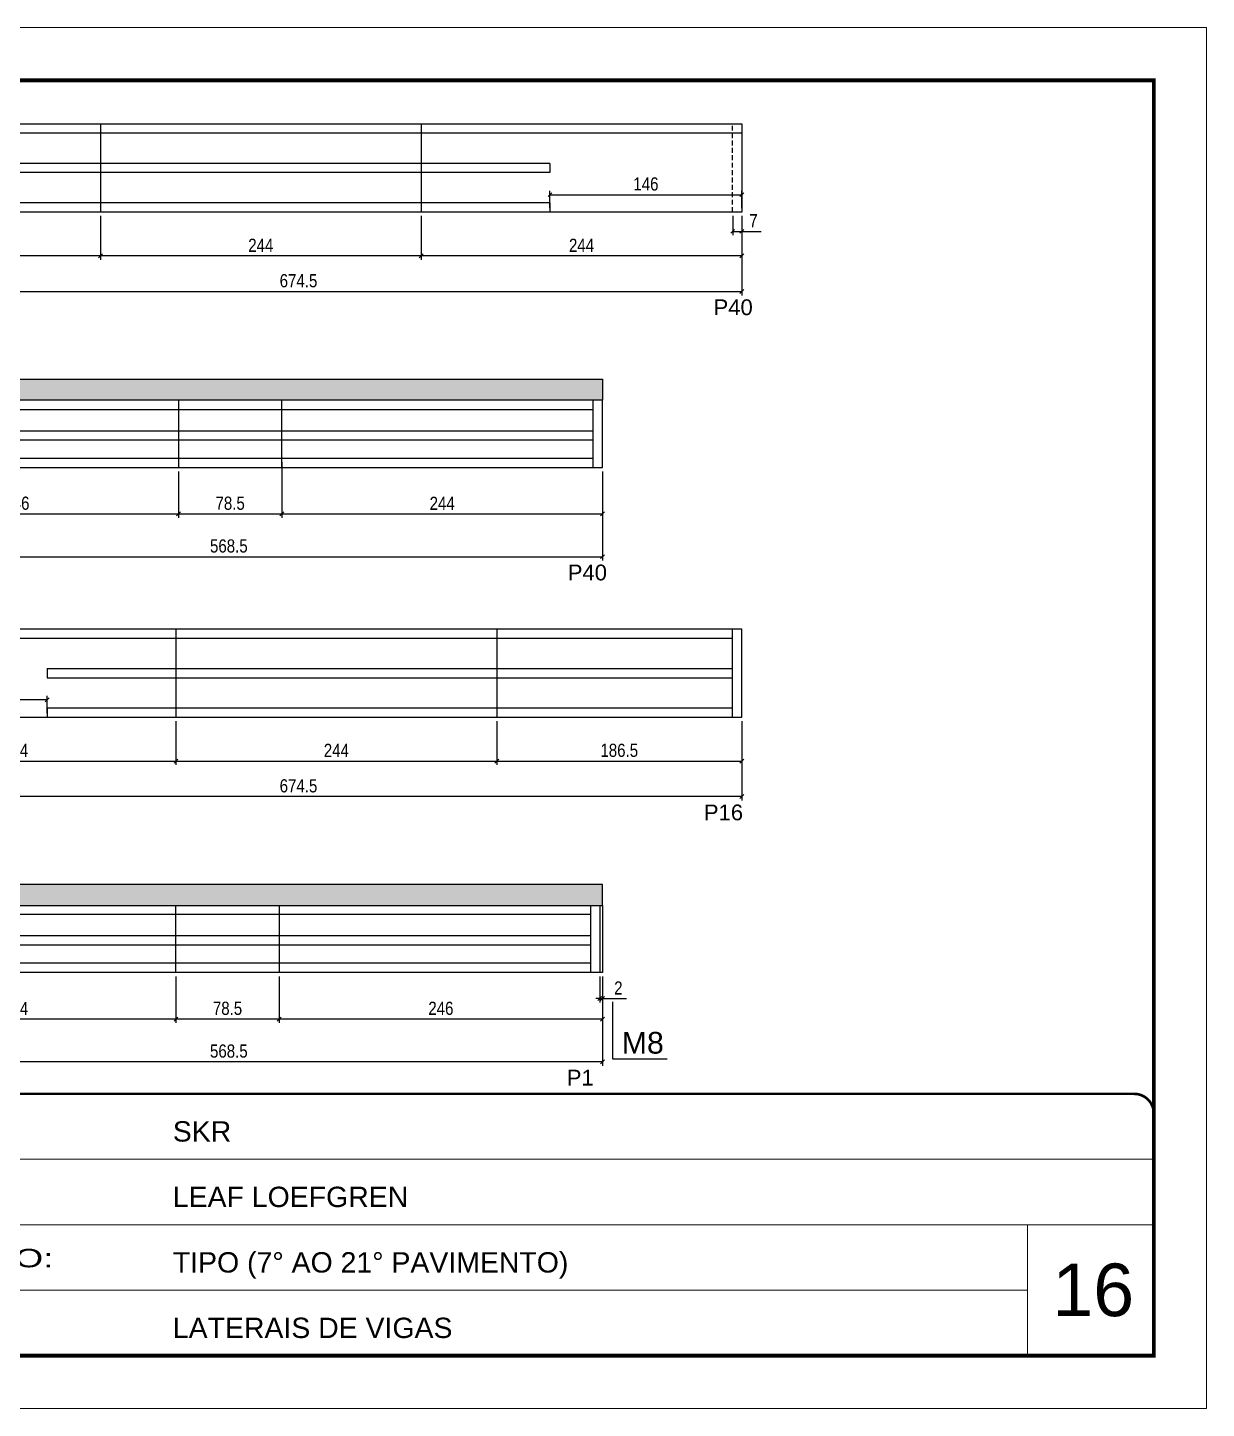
# Model space of a CAD drawing. Extents: x 3309 to 9563, y -2522 to 14608.
# Drawn here: x 8666 to 9563, y 10112 to 11162 of the extents above; entities that cross this region are included whole.
import ezdxf

# ---------------------------------------------------------------- set-up
doc = ezdxf.new("R2010")
doc.units = 0
for name, pattern in [('CONTINUO', [0]), ('DASHED', [0.75, 0.5, -0.25]), ('HIDDEN', [0.375, 0.25, -0.125])]:
    doc.linetypes.add(name, pattern=pattern)
for name, color, linetype in [('5', 5, 'Continuous'), ('COTA', 241, 'Continuous'), ('NOMENCLATURA', 7, 'Continuous'), ('Painéis', 200, 'Continuous'), ('SARR_2.2x7', 40, 'Continuous')]:
    doc.layers.add(name, color=color, linetype=linetype)
for name, color, linetype, lineweight in [('CARIMBO', 255, 'Continuous', 9), ('Folhas', 255, 'Continuous', 9), ('SARRAFO DE PRESSAO', 251, 'DASHED', 9)]:
    doc.layers.add(name, color=color, linetype=linetype, lineweight=lineweight)
doc.styles.add('ARIAL', font='arial.ttf')
doc.styles.add('COTA TECNICA', font='techl___.ttf', dxfattribs={"height": 10})
doc.styles.get("Standard").update_dxf_attribs({"font": 'arial.ttf'})
doc.styles.add('Tecnologia', font='')
doc.styles.get('Tecnologia').set_extended_font_data('Forgotten Futurist')
doc.dimstyles.new('PAINEL', dxfattribs={"dimtxt": 10, "dimasz": 3, "dimexe": 3, "dimexo": 3, "dimgap": 3, "dimtad": 1, "dimdec": 1, "dimzin": 12, "dimdsep": 46, "dimtxsty": 'COTA TECNICA', "dimblk1": 'OBLIQUE', "dimblk2": 'OBLIQUE', "dimsah": 1, "dimcen": 0.9, "dimclrd": 4, "dimclre": 4, "dimclrt": 240, "dimadec": 1, "dimazin": 3, "dimtfac": 1, "dimtdec": 1, "dimtmove": 0, "dimatfit": 3, "dimfxl": 1, "dimtolj": 1, "dimtzin": 12, "dimarcsym": 0})

# ---------------------------------------------------------------- blocks, each defined once
blk = doc.blocks.new('9999999999')
at = {"color": 30, "linetype": 'CONTINUO'}
for p, q in [((98564.6, 34379.6), (99584, 34379.6)), ((98564.6, 34329.8), (99488, 34329.8)), ((99584, 34329.8), (99488, 34329.8)), ((99488, 34329.8), (99488, 34230.2)), ((98564.6, 34280), (99488, 34280))]:
    blk.add_line(p, q, dxfattribs=at)
at = {"color": 30, "linetype": 'CONTINUO', "const_width": 2}
blk.add_lwpolyline([(99584, 34230.2), (99584, 34414.4, 0.414214), (99569, 34429.4), (98229, 34429.4, 0.414214), (98214, 34414.4), (98214, 34245.2, 0.414214), (98229, 34230.2), (99584, 34230.2)], format="xyb", dxfattribs=at)
at = {"layer": 'Folhas'}
blk.add_lwpolyline([(98139, 34190.2), (99624, 34190.2), (99624, 35240.2), (98139, 35240.2)], close=True, dxfattribs=at)
at = {"layer": 'Folhas', "color": 30, "const_width": 3}
blk.add_lwpolyline([(98214, 34230.2), (99584, 34230.2), (99584, 35200.2), (98214, 35200.2)], close=True, dxfattribs=at)
at = {"color": 7, "linetype": 'Continuous', "ltscale": 5, "style": 'ARIAL'}
for s, height, p in [('SKR', 15.48, (98837.7, 34393.1)), ('LEAF LOEFGREN', 15.483, (98837.7, 34343.3)), ('TIPO (7° AO 21° PAVIMENTO)', 15.483, (98837.7, 34293.5)), ('LATERAIS DE VIGAS', 15.483, (98837.7, 34243.7))]:
    blk.add_text(s, height=height, dxfattribs=at).set_placement(p)
at = {"layer": 'Folhas', "color": 7, "style": 'Tecnologia', "width": 1.5}
blk.add_text('PAVIMENTO:', height=14, dxfattribs=at).set_placement((98573.7, 34297.5))
blk = doc.blocks.new('_Oblique')
at = {"color": 0, "linetype": 'ByBlock', "lineweight": -2}
blk.add_line((-0.5, -0.5), (0.5, 0.5), dxfattribs=at)
blk = doc.blocks.new('*D1664')
at = {"layer": 'COTA', "color": 4, "lineweight": -2, "transparency": 16777216}
for p, q in [((8965.5, 11018.9), (8965.5, 10985.5)), ((9209.5, 11018.9), (9209.5, 10985.5)), ((9209.5, 10988.5), (8965.5, 10988.5))]:
    blk.add_line(p, q, dxfattribs=at)
at = {"layer": 'Defpoints', "color": 0, "transparency": 16777216}
for p in [(8965.5, 11021.9), (9209.5, 11021.9), (8965.5, 10988.5)]:
    blk.add_point(p, dxfattribs=at)
at = {"layer": 'COTA', "color": 4, "lineweight": -2, "transparency": 16777216, "xscale": 3, "yscale": 3, "zscale": 3, "rotation": 180}
blk.add_blockref('_Oblique', (8965.5, 10988.5), dxfattribs=at)
at = {"layer": 'COTA', "color": 4, "lineweight": -2, "transparency": 16777216, "xscale": 3, "yscale": 3, "zscale": 3}
blk.add_blockref('_Oblique', (9209.5, 10988.5), dxfattribs=at)
at = {"layer": 'COTA', "color": 240, "transparency": 16777216, "insert": (9087.5, 10996.6), "char_height": 10, "attachment_point": 5, "style": 'COTA TECNICA'}
blk.add_mtext('\\A1;244', dxfattribs=at)
blk = doc.blocks.new('*D1665')
at = {"layer": 'COTA', "color": 4, "lineweight": -2, "transparency": 16777216}
for p, q in [((8721.5, 11018.9), (8721.5, 10985.5)), ((8965.5, 11018.9), (8965.5, 10985.5)), ((8965.5, 10988.5), (8721.5, 10988.5))]:
    blk.add_line(p, q, dxfattribs=at)
at = {"layer": 'Defpoints', "color": 0, "transparency": 16777216}
for p in [(8721.5, 11021.9), (8965.5, 11021.9), (8721.5, 10988.5)]:
    blk.add_point(p, dxfattribs=at)
at = {"layer": 'COTA', "color": 4, "lineweight": -2, "transparency": 16777216, "xscale": 3, "yscale": 3, "zscale": 3, "rotation": 180}
blk.add_blockref('_Oblique', (8721.5, 10988.5), dxfattribs=at)
at = {"layer": 'COTA', "color": 4, "lineweight": -2, "transparency": 16777216, "xscale": 3, "yscale": 3, "zscale": 3}
blk.add_blockref('_Oblique', (8965.5, 10988.5), dxfattribs=at)
at = {"layer": 'COTA', "color": 240, "transparency": 16777216, "insert": (8843.5, 10996.6), "char_height": 10, "attachment_point": 5, "style": 'COTA TECNICA'}
blk.add_mtext('\\A1;244', dxfattribs=at)
blk = doc.blocks.new('*D1666')
at = {"layer": 'COTA', "color": 4, "lineweight": -2, "transparency": 16777216}
for p, q in [((8535, 11018.9), (8535, 10985.5)), ((8721.5, 11018.9), (8721.5, 10985.5)), ((8721.5, 10988.5), (8535, 10988.5))]:
    blk.add_line(p, q, dxfattribs=at)
at = {"layer": 'Defpoints', "color": 0, "transparency": 16777216}
for p in [(8535, 11021.9), (8721.5, 11021.9), (8535, 10988.5)]:
    blk.add_point(p, dxfattribs=at)
at = {"layer": 'COTA', "color": 4, "lineweight": -2, "transparency": 16777216, "xscale": 3, "yscale": 3, "zscale": 3, "rotation": 180}
blk.add_blockref('_Oblique', (8535, 10988.5), dxfattribs=at)
at = {"layer": 'COTA', "color": 4, "lineweight": -2, "transparency": 16777216, "xscale": 3, "yscale": 3, "zscale": 3}
blk.add_blockref('_Oblique', (8721.5, 10988.5), dxfattribs=at)
at = {"layer": 'COTA', "color": 240, "transparency": 16777216, "insert": (8628.2, 10996.7), "char_height": 10, "attachment_point": 5, "style": 'COTA TECNICA'}
blk.add_mtext('\\A1;186.5', dxfattribs=at)
blk = doc.blocks.new('*D1668')
at = {"layer": 'COTA', "color": 4, "lineweight": -2, "transparency": 16777216}
for p, q in [((8535, 11018.9), (8535, 10958.5)), ((9209.5, 11018.9), (9209.5, 10958.5)), ((8535, 10961.5), (9209.5, 10961.5))]:
    blk.add_line(p, q, dxfattribs=at)
at = {"layer": 'Defpoints', "color": 0, "transparency": 16777216}
for p in [(8535, 11021.9), (9209.5, 11021.9), (9209.5, 10961.5)]:
    blk.add_point(p, dxfattribs=at)
at = {"layer": 'COTA', "color": 4, "lineweight": -2, "transparency": 16777216, "xscale": 3, "yscale": 3, "zscale": 3, "rotation": 180}
blk.add_blockref('_Oblique', (8535, 10961.5), dxfattribs=at)
at = {"layer": 'COTA', "color": 4, "lineweight": -2, "transparency": 16777216, "xscale": 3, "yscale": 3, "zscale": 3}
blk.add_blockref('_Oblique', (9209.5, 10961.5), dxfattribs=at)
at = {"layer": 'COTA', "color": 240, "transparency": 16777216, "insert": (8872.2, 10969.6), "char_height": 10, "attachment_point": 5, "style": 'COTA TECNICA'}
blk.add_mtext('\\A1;674.5', dxfattribs=at)
blk = doc.blocks.new('*D1670')
at = {"layer": 'COTA', "color": 4, "lineweight": -2, "transparency": 16777216}
for p, q in [((9063.5, 11024.9), (9063.5, 11038.1)), ((9209.5, 11024.9), (9209.5, 11038.1)), ((9063.5, 11035.1), (9209.5, 11035.1))]:
    blk.add_line(p, q, dxfattribs=at)
at = {"layer": 'Defpoints', "color": 0, "transparency": 16777216}
for p in [(9209.5, 11035.1), (9063.5, 11021.9), (9209.5, 11021.9)]:
    blk.add_point(p, dxfattribs=at)
at = {"layer": 'COTA', "color": 4, "lineweight": -2, "transparency": 16777216, "xscale": 3, "yscale": 3, "zscale": 3, "rotation": 180}
blk.add_blockref('_Oblique', (9063.5, 11035.1), dxfattribs=at)
at = {"layer": 'COTA', "color": 4, "lineweight": -2, "transparency": 16777216, "xscale": 3, "yscale": 3, "zscale": 3}
blk.add_blockref('_Oblique', (9209.5, 11035.1), dxfattribs=at)
at = {"layer": 'COTA', "color": 240, "transparency": 16777216, "insert": (9136.5, 11043.2), "char_height": 10, "attachment_point": 5, "style": 'COTA TECNICA'}
blk.add_mtext('\\A1;146', dxfattribs=at)
blk = doc.blocks.new('*D1671')
at = {"layer": 'COTA', "color": 4, "lineweight": -2, "transparency": 16777216}
for p, q in [((9202.5, 11018.9), (9202.5, 11004.2)), ((9209.5, 11018.9), (9209.5, 11004.2)), ((9202.5, 11007.2), (9209.5, 11007.2)), ((9209.5, 11007.2), (9224.2, 11007.2))]:
    blk.add_line(p, q, dxfattribs=at)
at = {"layer": 'Defpoints', "color": 0, "transparency": 16777216}
for p in [(9202.5, 11021.9), (9209.5, 11021.9), (9209.5, 11007.2)]:
    blk.add_point(p, dxfattribs=at)
at = {"layer": 'COTA', "color": 4, "lineweight": -2, "transparency": 16777216, "xscale": 3, "yscale": 3, "zscale": 3, "rotation": 180}
blk.add_blockref('_Oblique', (9202.5, 11007.2), dxfattribs=at)
at = {"layer": 'COTA', "color": 4, "lineweight": -2, "transparency": 16777216, "xscale": 3, "yscale": 3, "zscale": 3}
blk.add_blockref('_Oblique', (9209.5, 11007.2), dxfattribs=at)
at = {"layer": 'COTA', "color": 240, "transparency": 16777216, "insert": (9218.3, 11015.3), "char_height": 10, "attachment_point": 5, "style": 'COTA TECNICA'}
blk.add_mtext('\\A1;7', dxfattribs=at)
blk = doc.blocks.new('*D1672')
at = {"layer": 'COTA', "color": 4, "lineweight": -2, "transparency": 16777216}
for p, q in [((8535, 10824.7), (8535, 10756.8)), ((9103.5, 10824.7), (9103.5, 10756.8)), ((8535, 10759.8), (9103.5, 10759.8))]:
    blk.add_line(p, q, dxfattribs=at)
at = {"layer": 'Defpoints', "color": 0, "transparency": 16777216}
for p in [(8535, 10827.7), (9103.5, 10827.7), (9103.5, 10759.8)]:
    blk.add_point(p, dxfattribs=at)
at = {"layer": 'COTA', "color": 4, "lineweight": -2, "transparency": 16777216, "xscale": 3, "yscale": 3, "zscale": 3, "rotation": 180}
blk.add_blockref('_Oblique', (8535, 10759.8), dxfattribs=at)
at = {"layer": 'COTA', "color": 4, "lineweight": -2, "transparency": 16777216, "xscale": 3, "yscale": 3, "zscale": 3}
blk.add_blockref('_Oblique', (9103.5, 10759.8), dxfattribs=at)
at = {"layer": 'COTA', "color": 240, "transparency": 16777216, "insert": (8819.2, 10767.9), "char_height": 10, "attachment_point": 5, "style": 'COTA TECNICA'}
blk.add_mtext('\\A1;568.5', dxfattribs=at)
blk = doc.blocks.new('*D1673')
at = {"layer": 'COTA', "color": 4, "lineweight": -2, "transparency": 16777216}
for p, q in [((8535, 10824.7), (8535, 10789.3)), ((8781, 10824.7), (8781, 10789.3)), ((8535, 10792.3), (8781, 10792.3))]:
    blk.add_line(p, q, dxfattribs=at)
at = {"layer": 'Defpoints', "color": 0, "transparency": 16777216}
for p in [(8535, 10827.7), (8781, 10827.7), (8781, 10792.3)]:
    blk.add_point(p, dxfattribs=at)
at = {"layer": 'COTA', "color": 4, "lineweight": -2, "transparency": 16777216, "xscale": 3, "yscale": 3, "zscale": 3, "rotation": 180}
blk.add_blockref('_Oblique', (8535, 10792.3), dxfattribs=at)
at = {"layer": 'COTA', "color": 4, "lineweight": -2, "transparency": 16777216, "xscale": 3, "yscale": 3, "zscale": 3}
blk.add_blockref('_Oblique', (8781, 10792.3), dxfattribs=at)
at = {"layer": 'COTA', "color": 240, "transparency": 16777216, "insert": (8658, 10800.4), "char_height": 10, "attachment_point": 5, "style": 'COTA TECNICA'}
blk.add_mtext('\\A1;246', dxfattribs=at)
blk = doc.blocks.new('*D1674')
at = {"layer": 'COTA', "color": 4, "lineweight": -2, "transparency": 16777216}
for p, q in [((8859.5, 10831.7), (8859.5, 10789.3)), ((9103.5, 10824.7), (9103.5, 10789.3)), ((8859.5, 10792.3), (9103.5, 10792.3))]:
    blk.add_line(p, q, dxfattribs=at)
at = {"layer": 'Defpoints', "color": 0, "transparency": 16777216}
for p in [(8859.5, 10834.7), (9103.5, 10827.7), (9103.5, 10792.3)]:
    blk.add_point(p, dxfattribs=at)
at = {"layer": 'COTA', "color": 4, "lineweight": -2, "transparency": 16777216, "xscale": 3, "yscale": 3, "zscale": 3, "rotation": 180}
blk.add_blockref('_Oblique', (8859.5, 10792.3), dxfattribs=at)
at = {"layer": 'COTA', "color": 4, "lineweight": -2, "transparency": 16777216, "xscale": 3, "yscale": 3, "zscale": 3}
blk.add_blockref('_Oblique', (9103.5, 10792.3), dxfattribs=at)
at = {"layer": 'COTA', "color": 240, "transparency": 16777216, "insert": (8981.5, 10800.4), "char_height": 10, "attachment_point": 5, "style": 'COTA TECNICA'}
blk.add_mtext('\\A1;244', dxfattribs=at)
blk = doc.blocks.new('*D1679')
at = {"layer": 'COTA', "color": 4, "lineweight": -2, "transparency": 16777216}
for p, q in [((8781, 10824.7), (8781, 10789.3)), ((8859.5, 10824.7), (8859.5, 10789.3)), ((8781, 10792.3), (8859.5, 10792.3))]:
    blk.add_line(p, q, dxfattribs=at)
at = {"layer": 'Defpoints', "color": 0, "transparency": 16777216}
for p in [(8781, 10827.7), (8859.5, 10827.7), (8859.5, 10792.3)]:
    blk.add_point(p, dxfattribs=at)
at = {"layer": 'COTA', "color": 4, "lineweight": -2, "transparency": 16777216, "xscale": 3, "yscale": 3, "zscale": 3, "rotation": 180}
blk.add_blockref('_Oblique', (8781, 10792.3), dxfattribs=at)
at = {"layer": 'COTA', "color": 4, "lineweight": -2, "transparency": 16777216, "xscale": 3, "yscale": 3, "zscale": 3}
blk.add_blockref('_Oblique', (8859.5, 10792.3), dxfattribs=at)
at = {"layer": 'COTA', "color": 240, "transparency": 16777216, "insert": (8820.2, 10800.4), "char_height": 10, "attachment_point": 5, "style": 'COTA TECNICA'}
blk.add_mtext('\\A1;78.5', dxfattribs=at)
blk = doc.blocks.new('*D1681')
at = {"layer": 'COTA', "color": 4, "lineweight": -2, "transparency": 16777216}
for p, q in [((8535, 10634.8), (8535, 10601.4)), ((8779, 10634.8), (8779, 10601.4)), ((8535, 10604.4), (8779, 10604.4))]:
    blk.add_line(p, q, dxfattribs=at)
at = {"layer": 'Defpoints', "color": 0, "transparency": 16777216}
for p in [(8535, 10637.8), (8779, 10637.8), (8779, 10604.4)]:
    blk.add_point(p, dxfattribs=at)
at = {"layer": 'COTA', "color": 4, "lineweight": -2, "transparency": 16777216, "xscale": 3, "yscale": 3, "zscale": 3, "rotation": 180}
blk.add_blockref('_Oblique', (8535, 10604.4), dxfattribs=at)
at = {"layer": 'COTA', "color": 4, "lineweight": -2, "transparency": 16777216, "xscale": 3, "yscale": 3, "zscale": 3}
blk.add_blockref('_Oblique', (8779, 10604.4), dxfattribs=at)
at = {"layer": 'COTA', "color": 240, "transparency": 16777216, "insert": (8657, 10612.5), "char_height": 10, "attachment_point": 5, "style": 'COTA TECNICA'}
blk.add_mtext('\\A1;244', dxfattribs=at)
blk = doc.blocks.new('*D1682')
at = {"layer": 'COTA', "color": 4, "lineweight": -2, "transparency": 16777216}
for p, q in [((8779, 10634.8), (8779, 10601.4)), ((9023, 10634.8), (9023, 10601.4)), ((8779, 10604.4), (9023, 10604.4))]:
    blk.add_line(p, q, dxfattribs=at)
at = {"layer": 'Defpoints', "color": 0, "transparency": 16777216}
for p in [(8779, 10637.8), (9023, 10637.8), (9023, 10604.4)]:
    blk.add_point(p, dxfattribs=at)
at = {"layer": 'COTA', "color": 4, "lineweight": -2, "transparency": 16777216, "xscale": 3, "yscale": 3, "zscale": 3, "rotation": 180}
blk.add_blockref('_Oblique', (8779, 10604.4), dxfattribs=at)
at = {"layer": 'COTA', "color": 4, "lineweight": -2, "transparency": 16777216, "xscale": 3, "yscale": 3, "zscale": 3}
blk.add_blockref('_Oblique', (9023, 10604.4), dxfattribs=at)
at = {"layer": 'COTA', "color": 240, "transparency": 16777216, "insert": (8901, 10612.5), "char_height": 10, "attachment_point": 5, "style": 'COTA TECNICA'}
blk.add_mtext('\\A1;244', dxfattribs=at)
blk = doc.blocks.new('*D1683')
at = {"layer": 'COTA', "color": 4, "lineweight": -2, "transparency": 16777216}
for p, q in [((9023, 10634.8), (9023, 10601.4)), ((9209.5, 10634.8), (9209.5, 10601.4)), ((9023, 10604.4), (9209.5, 10604.4))]:
    blk.add_line(p, q, dxfattribs=at)
at = {"layer": 'Defpoints', "color": 0, "transparency": 16777216}
for p in [(9023, 10637.8), (9209.5, 10637.8), (9209.5, 10604.4)]:
    blk.add_point(p, dxfattribs=at)
at = {"layer": 'COTA', "color": 4, "lineweight": -2, "transparency": 16777216, "xscale": 3, "yscale": 3, "zscale": 3, "rotation": 180}
blk.add_blockref('_Oblique', (9023, 10604.4), dxfattribs=at)
at = {"layer": 'COTA', "color": 4, "lineweight": -2, "transparency": 16777216, "xscale": 3, "yscale": 3, "zscale": 3}
blk.add_blockref('_Oblique', (9209.5, 10604.4), dxfattribs=at)
at = {"layer": 'COTA', "color": 240, "transparency": 16777216, "insert": (9116.2, 10612.5), "char_height": 10, "attachment_point": 5, "style": 'COTA TECNICA'}
blk.add_mtext('\\A1;186.5', dxfattribs=at)
blk = doc.blocks.new('*D1684')
at = {"layer": 'COTA', "color": 4, "lineweight": -2, "transparency": 16777216}
for p, q in [((8535, 10634.8), (8535, 10574.4)), ((9209.5, 10634.8), (9209.5, 10574.4)), ((9209.5, 10577.4), (8535, 10577.4))]:
    blk.add_line(p, q, dxfattribs=at)
at = {"layer": 'Defpoints', "color": 0, "transparency": 16777216}
for p in [(8535, 10637.8), (9209.5, 10637.8), (8535, 10577.4)]:
    blk.add_point(p, dxfattribs=at)
at = {"layer": 'COTA', "color": 4, "lineweight": -2, "transparency": 16777216, "xscale": 3, "yscale": 3, "zscale": 3, "rotation": 180}
blk.add_blockref('_Oblique', (8535, 10577.4), dxfattribs=at)
at = {"layer": 'COTA', "color": 4, "lineweight": -2, "transparency": 16777216, "xscale": 3, "yscale": 3, "zscale": 3}
blk.add_blockref('_Oblique', (9209.5, 10577.4), dxfattribs=at)
at = {"layer": 'COTA', "color": 240, "transparency": 16777216, "insert": (8872.2, 10585.5), "char_height": 10, "attachment_point": 5, "style": 'COTA TECNICA'}
blk.add_mtext('\\A1;674.5', dxfattribs=at)
blk = doc.blocks.new('*D1686')
at = {"layer": 'COTA', "color": 4, "lineweight": -2, "transparency": 16777216}
for p, q in [((8535, 10640.8), (8535, 10654)), ((8681, 10651), (8535, 10651)), ((8681, 10640.8), (8681, 10654))]:
    blk.add_line(p, q, dxfattribs=at)
at = {"layer": 'Defpoints', "color": 0, "transparency": 16777216}
for p in [(8535, 10651), (8535, 10637.8), (8681, 10637.8)]:
    blk.add_point(p, dxfattribs=at)
at = {"layer": 'COTA', "color": 4, "lineweight": -2, "transparency": 16777216, "xscale": 3, "yscale": 3, "zscale": 3, "rotation": 180}
blk.add_blockref('_Oblique', (8535, 10651), dxfattribs=at)
at = {"layer": 'COTA', "color": 4, "lineweight": -2, "transparency": 16777216, "xscale": 3, "yscale": 3, "zscale": 3}
blk.add_blockref('_Oblique', (8681, 10651), dxfattribs=at)
at = {"layer": 'COTA', "color": 240, "transparency": 16777216, "insert": (8608, 10659.1), "char_height": 10, "attachment_point": 5, "style": 'COTA TECNICA'}
blk.add_mtext('\\A1;146', dxfattribs=at)
blk = doc.blocks.new('*D1691')
at = {"layer": 'COTA', "color": 4, "lineweight": -2, "transparency": 16777216}
for p, q in [((8535, 10440.6), (8535, 10372.7)), ((9103.5, 10440.6), (9103.5, 10372.7)), ((9103.5, 10375.7), (8535, 10375.7))]:
    blk.add_line(p, q, dxfattribs=at)
at = {"layer": 'Defpoints', "color": 0, "transparency": 16777216}
for p in [(8535, 10443.6), (9103.5, 10443.6), (8535, 10375.7)]:
    blk.add_point(p, dxfattribs=at)
at = {"layer": 'COTA', "color": 4, "lineweight": -2, "transparency": 16777216, "xscale": 3, "yscale": 3, "zscale": 3, "rotation": 180}
blk.add_blockref('_Oblique', (8535, 10375.7), dxfattribs=at)
at = {"layer": 'COTA', "color": 4, "lineweight": -2, "transparency": 16777216, "xscale": 3, "yscale": 3, "zscale": 3}
blk.add_blockref('_Oblique', (9103.5, 10375.7), dxfattribs=at)
at = {"layer": 'COTA', "color": 240, "transparency": 16777216, "insert": (8819.2, 10383.8), "char_height": 10, "attachment_point": 5, "style": 'COTA TECNICA'}
blk.add_mtext('\\A1;568.5', dxfattribs=at)
blk = doc.blocks.new('*D1692')
at = {"layer": 'COTA', "color": 4, "lineweight": -2, "transparency": 16777216}
for p, q in [((8857.5, 10440.6), (8857.5, 10405.2)), ((9103.5, 10440.6), (9103.5, 10405.2)), ((9103.5, 10408.2), (8857.5, 10408.2))]:
    blk.add_line(p, q, dxfattribs=at)
at = {"layer": 'Defpoints', "color": 0, "transparency": 16777216}
for p in [(8857.5, 10443.6), (9103.5, 10443.6), (8857.5, 10408.2)]:
    blk.add_point(p, dxfattribs=at)
at = {"layer": 'COTA', "color": 4, "lineweight": -2, "transparency": 16777216, "xscale": 3, "yscale": 3, "zscale": 3, "rotation": 180}
blk.add_blockref('_Oblique', (8857.5, 10408.2), dxfattribs=at)
at = {"layer": 'COTA', "color": 4, "lineweight": -2, "transparency": 16777216, "xscale": 3, "yscale": 3, "zscale": 3}
blk.add_blockref('_Oblique', (9103.5, 10408.2), dxfattribs=at)
at = {"layer": 'COTA', "color": 240, "transparency": 16777216, "insert": (8980.5, 10416.3), "char_height": 10, "attachment_point": 5, "style": 'COTA TECNICA'}
blk.add_mtext('\\A1;246', dxfattribs=at)
blk = doc.blocks.new('*D1688')
at = {"layer": 'COTA', "color": 4, "lineweight": -2, "transparency": 16777216}
for p, q in [((8535, 10440.6), (8535, 10405.2)), ((8779, 10440.6), (8779, 10405.2)), ((8779, 10408.2), (8535, 10408.2))]:
    blk.add_line(p, q, dxfattribs=at)
at = {"layer": 'Defpoints', "color": 0, "transparency": 16777216}
for p in [(8535, 10443.6), (8779, 10443.6), (8535, 10408.2)]:
    blk.add_point(p, dxfattribs=at)
at = {"layer": 'COTA', "color": 4, "lineweight": -2, "transparency": 16777216, "xscale": 3, "yscale": 3, "zscale": 3, "rotation": 180}
blk.add_blockref('_Oblique', (8535, 10408.2), dxfattribs=at)
at = {"layer": 'COTA', "color": 4, "lineweight": -2, "transparency": 16777216, "xscale": 3, "yscale": 3, "zscale": 3}
blk.add_blockref('_Oblique', (8779, 10408.2), dxfattribs=at)
at = {"layer": 'COTA', "color": 240, "transparency": 16777216, "insert": (8657, 10416.2), "char_height": 10, "attachment_point": 5, "style": 'COTA TECNICA'}
blk.add_mtext('\\A1;244', dxfattribs=at)
blk = doc.blocks.new('*D1689')
at = {"layer": 'COTA', "color": 4, "lineweight": -2, "transparency": 16777216}
for p, q in [((9101.5, 10440.6), (9101.5, 10420.8)), ((9103.5, 10440.6), (9103.5, 10420.8)), ((9101.5, 10423.8), (9098.5, 10423.8)), ((9101.5, 10423.8), (9103.5, 10423.8)), ((9103.5, 10423.8), (9121.6, 10423.8))]:
    blk.add_line(p, q, dxfattribs=at)
at = {"layer": 'Defpoints', "color": 0, "transparency": 16777216}
for p in [(9101.5, 10443.6), (9103.5, 10443.6), (9103.5, 10423.8)]:
    blk.add_point(p, dxfattribs=at)
at = {"layer": 'COTA', "color": 4, "lineweight": -2, "transparency": 16777216, "xscale": 3, "yscale": 3, "zscale": 3}
blk.add_blockref('_Oblique', (9101.5, 10423.8), dxfattribs=at)
at = {"layer": 'COTA', "color": 4, "lineweight": -2, "transparency": 16777216, "xscale": 3, "yscale": 3, "zscale": 3, "rotation": 180}
blk.add_blockref('_Oblique', (9103.5, 10423.8), dxfattribs=at)
at = {"layer": 'COTA', "color": 240, "transparency": 16777216, "insert": (9115.5, 10431.8), "char_height": 10, "attachment_point": 5, "style": 'COTA TECNICA'}
blk.add_mtext('\\A1;2', dxfattribs=at)
blk = doc.blocks.new('*D1690')
at = {"layer": 'COTA', "color": 4, "lineweight": -2, "transparency": 16777216}
for p, q in [((8779, 10440.6), (8779, 10405.2)), ((8857.5, 10440.6), (8857.5, 10405.2)), ((8857.5, 10408.2), (8779, 10408.2))]:
    blk.add_line(p, q, dxfattribs=at)
at = {"layer": 'Defpoints', "color": 0, "transparency": 16777216}
for p in [(8779, 10443.6), (8857.5, 10443.6), (8779, 10408.2)]:
    blk.add_point(p, dxfattribs=at)
at = {"layer": 'COTA', "color": 4, "lineweight": -2, "transparency": 16777216, "xscale": 3, "yscale": 3, "zscale": 3, "rotation": 180}
blk.add_blockref('_Oblique', (8779, 10408.2), dxfattribs=at)
at = {"layer": 'COTA', "color": 4, "lineweight": -2, "transparency": 16777216, "xscale": 3, "yscale": 3, "zscale": 3}
blk.add_blockref('_Oblique', (8857.5, 10408.2), dxfattribs=at)
at = {"layer": 'COTA', "color": 240, "transparency": 16777216, "insert": (8818.2, 10416.3), "char_height": 10, "attachment_point": 5, "style": 'COTA TECNICA'}
blk.add_mtext('\\A1;78.5', dxfattribs=at)

msp = doc.modelspace()

# ---------------------------------------------------------------- hatches: boundary and pattern name
at = {"layer": 'COTA'}
h = msp.add_hatch(dxfattribs=at)
h.set_pattern_fill('AR-CONC', color=256, scale=0.03)
h.set_pattern_definition([(50, (4813.059, -1310.432), (5.46554, -0.4781726), [0.5715, -6.2865]), (355, (4813.059, -1310.432), (-1.0573026, 5.7317054), [0.4572, -5.0292175]), (100.451445, (4813.5145, -1310.472), (4.4082374, 5.2535326), [0.4857003, -5.3427073]), (46.1842, (4813.059, -1308.908), (8.1323712, -1.26127), [0.85725, -9.42975]), (96.63556, (4813.737, -1309.013), (7.122124, 7.4227837), [0.7285507, -8.014068]), (351.18415, (4813.059, -1308.908), (7.122124, 7.422784), [0.685799, -7.543792]), (21, (4813.821, -1309.289), (4.5484317, -3.067956), [0.5715, -6.2865]), (326, (4813.821, -1309.289), (1.8540609, 5.525639), [0.4572, -5.0292]), (71.451445, (4814.2, -1309.5447), (6.4024926, 2.457683), [0.4857003, -5.3426981]), (37.5, (4813.059, -1310.432), (0.0926581, 2.53665117), [0, -4.96824, 0, -5.1054, 0, -5.04825]), (7.5, (4813.059, -1310.432), (2.0045899, 3.00541724), [0, -2.91084, 0, -4.85394, 0, -1.92405]), (327.5, (4811.3598, -1310.432), (4.06771786, -0.17186232), [0, -1.905, 0, -5.9436, 0, -7.8867]), (317.5, (4810.5978, -1310.432), (4.4438754, 0.7627947), [0, -2.4765, 0, -3.94716, 0, -5.6007])])
h.paths.add_polyline_path([(8534.96, 10894.75), (8534.96, 10878.75), (9103.46, 10878.75), (9103.46, 10894.75)])
h = msp.add_hatch(dxfattribs=at)
h.set_pattern_fill('AR-CONC', color=256, scale=0.03)
h.set_pattern_definition([(50, (4813.059, -1694.5623), (5.46554, -0.4781726), [0.5715, -6.2865]), (355, (4813.059, -1694.5623), (-1.0573026, 5.7317054), [0.4572, -5.0292175]), (100.451445, (4813.5145, -1694.602), (4.4082374, 5.2535326), [0.4857003, -5.3427073]), (46.1842, (4813.059, -1693.038), (8.1323712, -1.26127), [0.85725, -9.42975]), (96.63556, (4813.737, -1693.1434), (7.122124, 7.4227837), [0.7285507, -8.014068]), (351.18415, (4813.059, -1693.038), (7.122124, 7.422784), [0.685799, -7.543792]), (21, (4813.821, -1693.4193), (4.5484317, -3.067956), [0.5715, -6.2865]), (326, (4813.821, -1693.4193), (1.8540609, 5.525639), [0.4572, -5.0292]), (71.451445, (4814.2, -1693.675), (6.4024926, 2.457683), [0.4857003, -5.3426981]), (37.5, (4813.059, -1694.5623), (0.0926581, 2.53665117), [0, -4.96824, 0, -5.1054, 0, -5.04825]), (7.5, (4813.059, -1694.5623), (2.0045899, 3.00541724), [0, -2.91084, 0, -4.85394, 0, -1.92405]), (327.5, (4811.3598, -1694.5623), (4.06771786, -0.17186232), [0, -1.905, 0, -5.9436, 0, -7.8867]), (317.5, (4810.5978, -1694.5623), (4.4438754, 0.7627947), [0, -2.4765, 0, -3.94716, 0, -5.6007])])
h.paths.add_polyline_path([(8534.96, 10510.61), (8534.96, 10494.61), (9103.46, 10494.61), (9103.46, 10510.61)])

# ---------------------------------------------------------------- linework, layer by layer
for p, q in [((8534.96, 10894.75), (9103.46, 10894.75)), ((9103.46, 10894.75), (9103.46, 10878.75)), ((9103.46, 10510.61), (8534.96, 10510.61)), ((9103.46, 10494.61), (9103.46, 10510.61))]:
    msp.add_line(p, q, dxfattribs=at)
at = {"layer": 'NOMENCLATURA', "linetype": 'Continuous'}
for p, q in [((9111.37, 10377.71), (9111.37, 10421.32)), ((9152.77, 10377.71), (9111.37, 10377.71))]:
    msp.add_line(p, q, dxfattribs=at)
at = {"layer": 'Painéis', "linetype": 'ByBlock'}
for p, q in [((8534.96, 11088.92), (9209.46, 11088.92)), ((8721.46, 11088.92), (8721.46, 11021.92)), ((8965.46, 11088.92), (8965.46, 11021.92)), ((9209.46, 11088.92), (9209.46, 11021.92)), ((9209.46, 11021.92), (8534.96, 11021.92)), ((9103.46, 10878.75), (8534.96, 10878.75)), ((8780.96, 10878.75), (8780.96, 10827.75)), ((8859.46, 10827.75), (8859.46, 10878.75)), ((9103.46, 10827.75), (9103.46, 10878.75)), ((8534.96, 10827.75), (9103.46, 10827.75)), ((9209.46, 10704.79), (8534.96, 10704.79)), ((8778.96, 10704.79), (8778.96, 10637.79)), ((9022.96, 10704.79), (9022.96, 10637.79)), ((9209.46, 10637.79), (9209.46, 10704.79)), ((8534.96, 10637.79), (9209.46, 10637.79)), ((8534.96, 10494.61), (9103.46, 10494.61)), ((8778.96, 10443.61), (8778.96, 10494.61)), ((8857.46, 10494.61), (8857.46, 10443.61)), ((9101.46, 10494.61), (9101.46, 10443.61)), ((9103.46, 10494.61), (9103.46, 10443.61)), ((9103.46, 10443.61), (8534.96, 10443.61))]:
    msp.add_line(p, q, dxfattribs=at)
at = {"layer": 'SARR_2.2x7', "linetype": 'HIDDEN', "ltscale": 15}
msp.add_line((9202.46, 11021.92), (9202.46, 11088.92), dxfattribs=at)
at = {"layer": 'SARR_2.2x7', "linetype": 'Continuous'}
for p, q in [((8721.46, 11081.92), (8541.96, 11081.92)), ((8965.46, 11081.92), (8721.46, 11081.92)), ((9209.46, 11081.92), (8965.46, 11081.92)), ((8721.46, 11058.92), (8541.96, 11058.92)), ((8965.46, 11058.92), (8721.46, 11058.92)), ((9063.46, 11058.92), (8965.46, 11058.92)), ((9063.46, 11058.92), (9063.46, 11051.92)), ((8721.46, 11051.92), (8541.96, 11051.92)), ((8965.46, 11051.92), (8721.46, 11051.92)), ((9063.46, 11051.92), (8965.46, 11051.92)), ((8721.46, 11028.92), (8541.96, 11028.92)), ((8965.46, 11028.92), (8721.46, 11028.92)), ((9063.46, 11028.92), (8965.46, 11028.92)), ((9063.46, 11028.92), (9063.46, 11021.92)), ((9096.46, 10827.75), (9096.46, 10878.75)), ((8543.96, 10871.75), (8780.96, 10871.75)), ((8780.96, 10871.75), (8859.46, 10871.75)), ((8859.46, 10871.75), (9096.46, 10871.75)), ((8543.96, 10855.58), (8780.96, 10855.58)), ((8543.96, 10848.58), (8780.96, 10848.58)), ((8780.96, 10855.58), (8859.46, 10855.58)), ((8780.96, 10848.58), (8859.46, 10848.58)), ((8859.46, 10855.58), (9096.46, 10855.58)), ((8859.46, 10848.58), (9096.46, 10848.58)), ((8543.96, 10834.75), (8780.96, 10834.75)), ((8780.96, 10834.75), (8859.46, 10834.75)), ((8859.46, 10834.75), (9096.46, 10834.75)), ((9202.46, 10637.79), (9202.46, 10704.79)), ((8534.96, 10697.79), (8778.96, 10697.79)), ((8778.96, 10697.79), (9022.96, 10697.79)), ((9022.96, 10697.79), (9202.46, 10697.79)), ((8680.96, 10674.79), (8778.96, 10674.79)), ((8680.96, 10674.79), (8680.96, 10667.79)), ((8778.96, 10674.79), (9022.96, 10674.79)), ((9022.96, 10674.79), (9202.46, 10674.79)), ((8680.96, 10667.79), (8778.96, 10667.79)), ((8778.96, 10667.79), (9022.96, 10667.79)), ((9022.96, 10667.79), (9202.46, 10667.79)), ((8680.96, 10644.79), (8778.96, 10644.79)), ((8680.96, 10644.79), (8680.96, 10637.79)), ((8778.96, 10644.79), (9022.96, 10644.79)), ((9022.96, 10644.79), (9202.46, 10644.79)), ((9094.46, 10443.61), (9094.46, 10494.61)), ((8778.96, 10487.61), (8541.96, 10487.61)), ((8857.46, 10487.61), (8778.96, 10487.61)), ((9094.46, 10487.61), (8857.46, 10487.61)), ((8778.96, 10471.45), (8541.96, 10471.45)), ((8857.46, 10471.45), (8778.96, 10471.45)), ((9094.46, 10471.45), (8857.46, 10471.45)), ((8778.96, 10464.45), (8541.96, 10464.45)), ((8857.46, 10464.45), (8778.96, 10464.45)), ((9094.46, 10464.45), (8857.46, 10464.45)), ((8778.96, 10450.61), (8541.96, 10450.61)), ((8857.46, 10450.61), (8778.96, 10450.61)), ((9094.46, 10450.61), (8857.46, 10450.61))]:
    msp.add_line(p, q, dxfattribs=at)

# ---------------------------------------------------------------- block references
at = {"layer": 'SARRAFO DE PRESSAO', "color": 6, "linetype": 'ByBlock'}
msp.add_blockref('9999999999', (-90061.11, -24078.07), dxfattribs=at)

# ---------------------------------------------------------------- texts
at = {"layer": '5', "linetype": 'Continuous'}
for s, rotation, p in [('P40', 0.00004, (9187.94, 10943.48)), ('P40', 359.99996, (9077.03, 10741.79)), ('P16', 359.99996, (9180.58, 10559.35)), ('P1', 0.00004, (9076.28, 10357.66))]:
    msp.add_text(s, height=12, rotation=rotation, dxfattribs=at).set_placement(p)
at = {"layer": 'CARIMBO', "style": 'ARIAL'}
msp.add_text('16', height=40, dxfattribs=at).set_placement((9445.73, 10182.28))
at = {"layer": 'NOMENCLATURA', "linetype": 'Continuous'}
msp.add_text('M8', height=16.5, dxfattribs=at).set_placement((9118.09, 10381.91))

# ---------------------------------------------------------------- dimensions: what is measured, and where the dimension line sits
at = {"layer": 'COTA'}
for base, p1, p2, picture, middle in [((9209.46, 11035.15), (9063.46, 11021.92), (9209.46, 11021.92), '*D1670', (9136.46, 11043.25)), ((9209.46, 10961.49), (8534.96, 11021.92), (9209.46, 11021.92), '*D1668', (8872.21, 10969.6)), ((9209.46, 11007.23), (9202.46, 11021.92), (9209.46, 11021.92), '*D1671', (9218.32, 11015.3)), ((8780.96, 10792.29), (8534.96, 10827.75), (8780.96, 10827.75), '*D1673', (8657.96, 10800.39)), ((8859.46, 10792.29), (8780.96, 10827.75), (8859.46, 10827.75), '*D1679', (8820.21, 10800.42)), ((8778.96, 10604.39), (8534.96, 10637.79), (8778.96, 10637.79), '*D1681', (8656.96, 10612.46)), ((9209.46, 10604.39), (9022.96, 10637.79), (9209.46, 10637.79), '*D1683', (9116.21, 10612.52))]:
    dim = msp.add_linear_dim(base=base, p1=p1, p2=p2, dimstyle='PAINEL', dxfattribs=at)
    dim.commit()
    dim.dimension.update_dxf_attribs({"geometry": picture, "text_midpoint": middle})
for base, p1, p2, angle, picture, middle in [((8534.96, 10988.52), (8721.46, 11021.92), (8534.96, 11021.92), 180, '*D1666', (8628.21, 10996.65)), ((8965.46, 10988.52), (9209.46, 11021.92), (8965.46, 11021.92), 180, '*D1664', (9087.46, 10996.59)), ((9103.46, 10759.8), (8534.96, 10827.75), (9103.46, 10827.75), 180, '*D1672', (8819.21, 10767.93)), ((8534.96, 10651.02), (8680.96, 10637.79), (8534.96, 10637.79), 180, '*D1686', (8607.96, 10659.12)), ((8534.96, 10577.36), (9209.46, 10637.79), (8534.96, 10637.79), 180, '*D1684', (8872.21, 10585.47)), ((8534.96, 10375.67), (9103.46, 10443.61), (8534.96, 10443.61), 0, '*D1691', (8819.21, 10383.8)), ((8778.96, 10408.16), (8857.46, 10443.61), (8778.96, 10443.61), 180, '*D1690', (8818.21, 10416.29)), ((8857.46, 10408.16), (9103.46, 10443.61), (8857.46, 10443.61), 180, '*D1692', (8980.46, 10416.26)), ((9103.46, 10423.83), (9101.46, 10443.61), (9103.46, 10443.61), 180, '*D1689', (9115.51, 10431.83))]:
    dim = msp.add_linear_dim(base=base, p1=p1, p2=p2, angle=angle, dimstyle='PAINEL', dxfattribs=at)
    dim.commit()
    dim.dimension.update_dxf_attribs({"geometry": picture, "text_midpoint": middle})
for base, p1, p2, picture, middle in [((8721.46, 10988.52), (8965.46, 11021.92), (8721.46, 11021.92), '*D1665', (8843.46, 10996.59)), ((8534.96, 10408.16), (8778.96, 10443.61), (8534.96, 10443.61), '*D1688', (8656.96, 10416.23))]:
    dim = msp.add_linear_dim(base=base, p1=p1, p2=p2, angle=180, dimstyle='PAINEL', override={"dimtmove": 1}, dxfattribs=at)
    dim.commit()
    dim.dimension.update_dxf_attribs({"geometry": picture, "text_midpoint": middle})
for base, p1, p2, picture, middle in [((9103.46, 10792.29), (8859.46, 10834.75), (9103.46, 10827.75), '*D1674', (8981.46, 10800.36)), ((9022.96, 10604.39), (8778.96, 10637.79), (9022.96, 10637.79), '*D1682', (8900.96, 10612.46))]:
    dim = msp.add_linear_dim(base=base, p1=p1, p2=p2, dimstyle='PAINEL', override={"dimtmove": 1}, dxfattribs=at)
    dim.commit()
    dim.dimension.update_dxf_attribs({"geometry": picture, "text_midpoint": middle})

doc.saveas('drawing.dxf')
